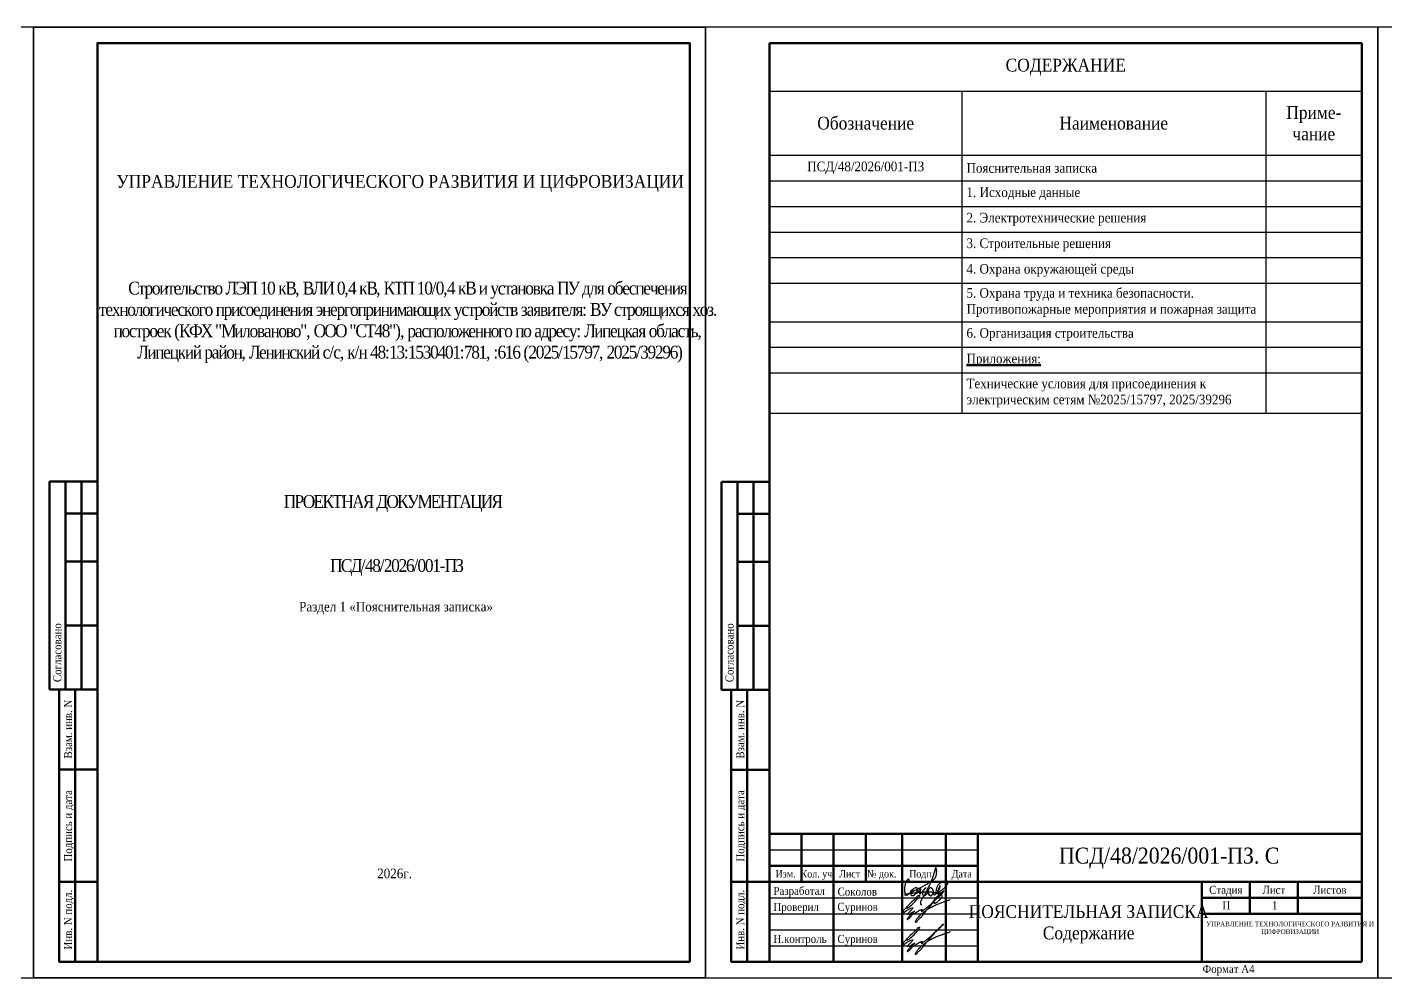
# Model space of a CAD drawing. Header units: millimetres. Extents: x 2157 to 10678, y 3616 to 3913.
# Drawn here: x 2785.2 to 3209.6, y 3616.3 to 3913.3 of the extents above; entities that cross this region are included whole.
import ezdxf
from ezdxf.enums import TextEntityAlignment as Align

# ---------------------------------------------------------------- set-up
doc = ezdxf.new("R2010")
doc.units = ezdxf.units.MM
doc.layers.add('П', color=7, linetype='Continuous')
doc.layers.add('Чертеж', color=7, linetype='Continuous')
doc.styles.add('Simplex8', font='times.ttf', dxfattribs={"height": 3.5})
doc.styles.add('стиль1', font='times.ttf', dxfattribs={"width": 0.9})
doc.styles.add('стиль2', font='times.ttf', dxfattribs={"width": 0.9, "height": 2.5})

# ---------------------------------------------------------------- blocks, each defined once
blk = doc.blocks.new('1')
at = {"lineweight": 30}
for p, q in [((630, 297), (420, 297)), ((420, 297), (420, 0)), ((630, 0), (630, 297)), ((420, 0), (630, 0))]:
    blk.add_line(p, q, dxfattribs=at)
blk = doc.blocks.new('Штамп б')
at = {"lineweight": 70}
for points in [[(20, 0), (8, 0), (8, 85), (20, 85)], [(13, 0), (13, 85)], [(8, 60), (20, 60)], [(8, 25), (20, 25)]]:
    blk.add_lwpolyline(points, dxfattribs=at)
at = {"lineweight": 25, "style": 'Simplex8', "width": 0.9}
for s, p in [('Взам. инв. N', (12.06, 63.49)), ('Подпись и дата', (12.06, 31.28)), ('Инв. N подл.', (12.06, 3.82))]:
    blk.add_text(s, height=2.5, rotation=90, dxfattribs=at).set_placement(p)
blk = doc.blocks.new('*T23')
at = {"layer": 'Чертеж', "color": 0, "linetype": 'ByBlock', "lineweight": -2, "transparency": 16777216}
for p, q in [((0, 0), (185, 0)), ((60, -15), (185, -15)), ((0, -35), (0, -115.57)), ((60, -35), (60, -115.57)), ((155, -35), (155, -115.57)), ((185, -35), (185, -115.57)), ((155, -43), (185, -43)), ((155, -51), (185, -51)), ((155, -59), (185, -59)), ((155, -67), (185, -67)), ((155, -75), (185, -75)), ((155, -87.02), (185, -87.02)), ((0, -95.02), (185, -95.02)), ((155, -103.02), (185, -103.02)), ((155, -115.57), (185, -115.57))]:
    blk.add_line(p, q, dxfattribs=at)
at = {"layer": 'Чертеж', "color": 0, "lineweight": -2, "transparency": 16777216}
for p, q in [((0, 0), (0, -35)), ((185, 0), (185, -35)), ((0, -15), (60, -15)), ((60, -15), (60, -35)), ((155, -15), (155, -35)), ((0, -35), (185, -35)), ((0, -43), (155, -43)), ((0, -51), (155, -51)), ((0, -59), (155, -59)), ((0, -67), (155, -67)), ((0, -75), (155, -75)), ((0, -87.02), (155, -87.02)), ((0, -103.02), (155, -103.02)), ((0, -115.57), (155, -115.57))]:
    blk.add_line(p, q, dxfattribs=at)
at = {"layer": 'Чертеж', "color": 0, "lineweight": 50, "transparency": 16777216, "style": 'стиль2'}
for s, insert, char_height, width, attachment_point in [('{\\W0.9;СОДЕРЖАНИЕ}', (92.5, -7.5), 4, 182, 5), ('{\\W0.9;Приме- чание}', (170, -25), 4, 27, 5), ('{\\W0.9;Обозначение}', (30, -25), 4, 57, 5), ('{\\W0.9;Наименование}', (107.5, -25), 4, 92, 5), ('{\\C256;ПСД/48/2026/001-П\\Q1;З}', (30, -39), 3, 57, 5), ('{\\W0.9;Пояснительная записка}', (61.5, -39), 3, 92, 4), ('{\\W0.9;\\C256;1. Исходные данные}', (61.5, -47), 3, 92, 4), ('{\\W0.9;\\C256;2. Электротехнические решения}', (61.5, -55), 3, 92, 4), ('{\\W0.9;3. \\C256;Строительные решения}', (61.5, -63), 3, 92, 4), ('{\\W0.9;4. \\C256;Охрана окружающей среды}', (61.5, -71), 3, 92, 4), ('{\\W0.9;5. \\C256;Охрана труда и техника безопасности.      Противопожарные мероприятия и пожарная защита}', (61.5, -81.01), 3, 92, 4), ('{\\W0.9;6. \\C256;Организация строительства}', (61.5, -91.02), 3, 92, 4), ('{\\W0.9;\\L\\C256;Приложения:}', (61.5, -99.02), 3, 92, 4), ('{\\C256;Технические условия для присоединения к электрическим сетям №\\A1;2025/15797, 2025/39296}', (61.5, -109.3), 3, 92, 4)]:
    blk.add_mtext(s, dxfattribs=dict(at, insert=insert, char_height=char_height, width=width, attachment_point=attachment_point))
blk = doc.blocks.new('A$C5B0935FB')
at = {"lineweight": 70}
for p, q in [((20, 65), (5, 65)), ((5, 0), (5, 65)), ((10, 55), (10, 65)), ((15, 0), (15, 65)), ((20, 0), (20, 65)), ((10, 40), (10, 55)), ((10, 55), (20, 55)), ((10, 20), (10, 40)), ((10, 40), (20, 40)), ((10, 0), (10, 20)), ((10, 20), (20, 20)), ((10, 0), (5, 0)), ((15, 0), (10, 0)), ((20, 0), (15, 0)), ((15, 0), (15, 0))]:
    blk.add_line(p, q, dxfattribs=at)
at = {"lineweight": 25, "style": 'стиль1', "width": 0.9}
blk.add_text('Согласовано', height=2.5, rotation=90, dxfattribs=at).set_placement((8.72, 2.35))
blk = doc.blocks.new('A$C7F1F469D')
at = {"color": 5, "lineweight": 25}
blk.add_spline([(-0.1, 1.78), (1.34, 2.93), (2.75, 4.33), (3.55, 5.31), (3.81, 5.64), (3.86, 5.8), (3.66, 5.81), (3.25, 5.7), (2.89, 5.36), (-1.09, 1.26), (-1.29, 0.98), (-1.47, 0.67), (-1.59, 0.28), (-1.54, 0.16), (-0.98, 0.55), (-0.42, 1.01), (0.34, 1.44), (1.08, 1.86), (1.69, 1.97), (1.62, 1.83), (1.26, 1.37), (0.56, 0.61), (0.16, 0.22), (0, 0), (0.24, -0.04), (0.82, 0.16), (1.44, 0.58), (2.18, 0.95), (2.33, 1.04), (1.93, 0.58), (1.28, 0.02), (0.64, -0.58), (0.1, -1.31), (-0.06, -1.68), (0.13, -1.59), (0.39, -1.41), (1.23, -0.56), (1.62, -0.16), (2.27, 0.27), (2.82, 0.65), (3.41, 1.04), (3.83, 1.25), (4.1, 1.35), (4.33, 1.44), (4.56, 1.45), (4.6, 1.35), (4.48, 1.19), (4.35, 0.92), (4.39, 0.82), (4.59, 0.91), (5.09, 1.34), (6.19, 2.18), (7.41, 3.21), (8.36, 4.22), (9.62, 5.31), (10.99, 6.68), (11.27, 6.98), (9.83, 5.51), (8.6, 4.26), (7.7, 3.28), (7.2, 2.7), (6.74, 2.12), (6.16, 1.41), (5.49, 0.62), (4.74, -0.34), (3.92, -1.29), (3.19, -1.94), (2.91, -2.31), (2.67, -2.58), (2.52, -2.55), (2.49, -2.26), (2.69, -1.9), (3.27, -1.11), (3.8, -0.52), (4.48, 0.07), (5.33, 0.79), (5.97, 1.29), (6.7, 1.77), (7.56, 2.21), (8.83, 2.91), (10.02, 3.35), (11.36, 3.83), (12.55, 4.24), (13.47, 4.57)], degree=3, dxfattribs=at)
blk = doc.blocks.new('Штамп фамилии')
at = {"color": 5}
for points in [[(43.73, -2.14), (43.83, -1.98), (43.93, -1.82), (44.04, -1.65), (44.11, -1.55), (44.23, -1.38), (44.32, -1.29), (44.41, -1.19), (44.52, -1.03), (44.65, -0.88), (44.74, -0.73), (44.83, -0.66), (44.93, -0.57), (44.93, -0.53), (44.92, -0.75), (44.86, -0.97), (44.83, -1.07), (44.81, -1.22), (44.75, -1.37), (44.72, -1.49), (44.69, -1.6), (44.66, -1.72), (44.63, -1.84), (44.61, -1.96), (44.61, -2.1), (44.64, -2.21), (44.67, -2.3), (44.77, -2.23), (44.87, -2.13), (44.95, -2.04), (45.04, -1.97), (45.13, -1.84), (45.25, -1.75), (45.32, -1.64), (45.4, -1.54), (45.51, -1.43), (45.63, -1.29), (45.73, -1.16), (45.83, -1.06), (45.94, -0.96), (46.05, -0.86), (46.13, -0.75), (46.2, -0.67), (46.28, -0.54), (46.36, -0.41), (46.45, -0.32), (46.54, -0.26), (46.33, -0.52), (46.17, -0.74), (46, -0.92), (45.89, -1.03), (45.74, -1.16), (45.61, -1.34), (45.55, -1.5), (45.52, -1.66), (45.51, -1.81), (45.5, -1.93), (45.5, -2.12), (45.55, -2.29), (45.59, -2.43), (45.65, -2.53), (45.74, -2.63), (45.87, -2.7), (46.05, -2.74), (46.16, -2.73), (46.26, -2.7), (46.4, -2.59), (46.51, -2.5), (46.61, -2.41), (46.74, -2.28), (46.84, -2.17), (46.91, -2.07), (47.05, -1.95), (47.16, -1.81), (47.24, -1.61), (47.28, -1.44), (47.26, -1.27), (47.26, -1.17), (47.25, -0.99), (47.25, -0.89), (47.28, -1.05), (47.28, -1.25), (47.27, -1.42), (47.27, -1.63), (47.28, -1.76), (47.3, -1.91), (47.32, -2.03), (47.34, -2.14), (47.38, -2.26), (47.43, -2.39), (47.49, -2.46), (47.55, -2.56), (47.63, -2.62), (47.79, -2.73), (47.93, -2.77), (48.05, -2.78), (48.16, -2.76), (48.29, -2.72), (48.43, -2.59), (48.56, -2.49), (48.67, -2.32), (48.74, -2.18), (48.82, -2.05), (48.89, -1.91), (48.93, -1.71), (48.93, -1.5), (48.92, -1.36), (48.89, -1.23), (48.84, -1.12), (48.77, -0.98), (48.7, -0.83), (48.62, -0.66), (48.52, -0.54), (48.43, -0.46), (48.31, -0.37), (48.2, -0.33), (48.1, -0.3), (48.01, -0.29), (47.91, -0.3), (47.82, -0.34), (47.69, -0.44), (47.61, -0.52), (47.55, -0.62), (47.5, -0.7), (47.43, -0.84), (47.4, -0.92), (47.38, -1.05), (47.32, -1.19), (47.28, -1.36), (47.3, -1.71), (47.35, -2.01), (47.38, -2.24), (47.56, -2.51), (47.76, -2.64), (47.95, -2.71), (48.21, -2.71), (48.39, -2.59), (48.56, -2.41), (48.76, -2.15), (48.94, -2.02), (49, -1.97), (48.99, -2.14), (48.99, -2.3), (49.03, -2.41), (49.1, -2.51), (49.19, -2.51), (49.33, -2.47), (49.46, -2.38), (49.69, -2.22), (49.82, -2.09), (50.06, -1.91), (50.18, -1.73), (50.36, -1.48), (50.47, -1.3), (50.56, -1.12), (50.59, -1.06), (50.65, -0.98), (50.74, -0.81), (50.79, -0.66), (50.84, -0.53), (50.88, -0.41), (50.96, -0.25), (51, -0.09), (51.03, 0.06), (51.04, 0.16), (51.03, 0.28), (51.03, 0.37), (50.99, 0.41), (50.95, 0.4), (50.92, 0.34), (50.87, 0.24), (50.82, 0.13), (50.78, 0.03), (50.73, -0.06), (50.71, -0.14), (50.67, -0.22), (50.62, -0.34), (50.58, -0.46), (50.55, -0.57), (50.51, -0.66), (50.46, -0.74), (50.42, -0.83), (50.38, -0.95), (50.31, -1.07), (50.27, -1.17), (50.26, -1.28), (50.26, -1.41), (50.29, -1.48), (50.33, -1.51), (50.38, -1.52), (50.51, -1.54), (50.64, -1.52), (50.81, -1.47), (50.95, -1.4), (51.11, -1.3), (51.29, -1.22), (51.39, -1.11), (51.52, -1.04), (51.61, -0.95), (51.72, -0.88), (51.85, -0.74), (52, -0.66), (52.17, -0.54), (52.29, -0.43), (52.42, -0.29), (52.55, -0.12), (52.81, 0.14), (52.96, 0.34), (53.06, 0.44), (53.23, 0.71), (53.35, 0.85), (53.46, 1.1), (53.53, 1.37), (53.56, 1.53), (53.55, 1.64), (53.48, 1.68), (53.37, 1.71), (53.22, 1.74), (53.08, 1.75), (52.93, 1.76), (52.74, 1.75), (52.59, 1.72), (52.41, 1.69), (52.3, 1.66), (52.19, 1.62), (52.05, 1.58), (51.87, 1.53), (51.73, 1.47), (51.6, 1.42), (51.5, 1.37), (51.36, 1.3), (51.24, 1.26), (51.08, 1.18), (50.97, 1.1), (50.83, 0.98), (50.73, 0.9), (50.58, 0.79), (50.41, 0.59), (50.31, 0.47), (50.22, 0.31), (50.15, 0.2), (50.05, 0.03), (50, -0.13), (49.94, -0.25), (49.89, -0.41), (49.85, -0.58), (49.81, -0.74), (49.77, -0.98), (49.75, -1.13), (49.74, -1.3), (49.72, -1.48), (49.7, -1.63), (49.7, -1.76), (49.69, -1.89), (49.73, -1.99), (49.77, -2.03), (49.86, -2.07), (49.94, -2.07), (50.05, -2.08), (50.18, -2.08), (50.31, -2.07), (50.39, -2.04), (50.54, -2.01), (50.72, -1.96), (50.96, -1.88), (51.14, -1.83), (51.26, -1.78), (51.39, -1.74), (51.56, -1.7), (51.72, -1.63), (51.88, -1.57), (52.04, -1.49), (52.13, -1.41), (52.22, -1.28), (52.24, -1.22), (52.18, -1.27), (52.06, -1.35), (51.95, -1.42), (51.83, -1.49), (51.72, -1.55), (51.63, -1.65), (51.53, -1.75), (51.44, -1.86), (51.33, -1.92), (51.23, -2.02), (51.13, -2.11), (51.02, -2.2), (50.92, -2.26), (50.81, -2.34), (50.75, -2.44), (50.66, -2.52), (50.55, -2.61), (50.5, -2.67), (50.4, -2.78), (50.3, -2.89), (50.18, -2.99), (50.11, -3.06), (49.99, -3.17), (49.87, -3.28), (49.76, -3.38), (49.63, -3.54), (49.53, -3.65), (49.49, -3.74), (49.41, -3.86), (49.34, -3.96), (49.27, -4.04), (49.19, -4.15), (49.15, -4.22), (49.09, -4.33), (49.05, -4.44), (49.03, -4.54), (49.03, -4.64), (49.03, -4.72), (49.03, -4.81), (49.04, -4.91), (49.05, -5), (49.08, -5.05), (49.14, -5.12), (49.19, -5.15), (49.32, -5.16), (49.52, -5.09), (49.61, -5.04), (49.79, -4.95), (49.93, -4.85), (50.02, -4.79), (50.17, -4.66), (50.3, -4.55), (50.49, -4.41), (50.64, -4.29), (50.79, -4.13), (50.96, -3.99), (51.12, -3.82), (51.28, -3.66), (51.42, -3.49), (51.51, -3.35), (51.6, -3.2), (51.63, -3.06), (51.66, -2.96), (51.66, -2.87), (51.61, -2.79), (51.55, -2.7), (51.42, -2.62), (51.36, -2.56), (51.06, -2.43), (50.9, -2.37), (50.74, -2.3), (50.52, -2.21), (50.27, -2.09), (50.08, -2.05), (49.88, -1.98), (49.69, -1.95), (49.48, -1.91), (49.23, -1.85), (49.07, -1.8), (48.9, -1.77), (48.69, -1.74), (48.57, -1.72), (48.35, -1.7), (48.23, -1.7), (48.05, -1.68), (47.81, -1.66), (47.6, -1.65), (47.4, -1.65), (47.25, -1.65), (47, -1.63), (46.84, -1.64), (46.62, -1.65), (46.43, -1.66), (46.27, -1.67), (46.1, -1.69), (45.81, -1.71), (45.58, -1.71), (45.37, -1.74), (45.12, -1.76), (44.85, -1.77), (44.66, -1.77), (44.47, -1.79), (44.19, -1.8), (44.03, -1.82), (43.69, -1.85), (43.48, -1.89), (43.28, -1.91), (43.06, -1.95), (42.79, -1.98), (42.58, -2.01), (42.41, -2.04), (42.07, -2.06), (41.79, -2.1), (41.52, -2.14), (41.25, -2.18), (40.95, -2.22), (40.69, -2.26), (40.48, -2.32), (40.25, -2.38), (40.08, -2.45), (39.94, -2.51), (40.01, -2.53), (40.29, -2.48), (40.42, -2.42), (40.63, -2.37), (40.91, -2.32), (41.13, -2.22), (41.37, -2.12), (41.57, -1.98), (41.78, -1.85), (41.96, -1.76), (42.11, -1.68), (42.25, -1.57), (42.49, -1.48), (42.66, -1.38), (42.84, -1.28), (43.03, -1.17), (43.29, -1.03), (43.5, -0.91), (43.63, -0.85), (43.71, -0.79), (43.85, -0.74), (43.99, -0.66), (44.12, -0.57), (44.26, -0.49), (44.44, -0.39), (44.66, -0.27), (44.85, -0.19), (45.07, -0.09), (45.27, 0.01), (45.6, 0.18), (45.89, 0.32), (46.14, 0.46), (46.28, 0.53), (46.41, 0.58), (46.52, 0.65), (46.65, 0.72), (46.8, 0.81), (46.92, 0.88), (47.08, 0.96), (47.28, 1.1), (47.44, 1.22), (47.61, 1.32), (47.82, 1.45), (47.96, 1.51), (48.11, 1.6), (48.27, 1.69), (48.4, 1.8), (48.56, 1.9), (48.67, 1.98), (48.87, 2.12), (48.96, 2.2), (49.05, 2.26), (49.18, 2.41), (49.33, 2.58), (49.44, 2.76), (49.53, 2.91), (49.58, 2.99), (49.65, 3.13), (49.69, 3.19), (49.72, 3.27), (49.77, 3.43), (49.81, 3.54), (49.83, 3.65), (49.87, 3.74), (49.89, 3.84), (49.91, 3.97), (49.91, 4.05), (49.93, 4.19), (49.93, 4.29), (49.93, 4.48), (49.94, 4.62), (49.93, 4.79), (49.94, 4.92), (49.92, 5.17), (49.9, 5.34), (49.85, 5.46), (49.82, 5.64), (49.8, 5.81), (49.75, 6.03), (49.72, 6.14), (49.7, 6.21), (49.66, 6.11), (49.6, 5.96), (49.54, 5.74), (49.49, 5.6), (49.45, 5.5), (49.4, 5.38), (49.36, 5.28), (49.33, 5.13), (49.29, 5.05), (49.24, 4.88), (49.22, 4.8), (49.21, 4.71), (49.14, 4.53), (49.13, 4.39), (49.1, 4.29), (49.08, 4.21), (49.04, 4.11), (48.98, 3.94), (48.93, 3.75), (48.85, 3.52), (48.8, 3.33), (48.75, 3.18), (48.71, 3.05), (48.67, 2.91), (48.61, 2.76), (48.51, 2.51), (48.43, 2.27), (48.3, 2), (48.19, 1.73), (48.04, 1.41), (47.91, 1.07), (47.75, 0.67), (47.66, 0.47), (47.53, 0.23), (47.46, 0.05), (47.33, -0.21), (47.23, -0.42), (47.12, -0.63), (46.99, -0.88), (46.89, -1.07), (46.77, -1.3), (46.67, -1.5), (46.57, -1.65), (46.47, -1.88), (46.38, -2.04), (46.33, -2.15), (46.23, -2.39), (46.13, -2.57), (46.02, -2.74), (45.92, -2.88), (45.86, -3.02), (45.76, -3.15), (45.6, -3.42), (45.47, -3.62), (45.35, -3.84), (45.24, -4.02), (45.15, -4.2), (45.03, -4.41), (44.92, -4.61), (44.89, -4.74), (44.89, -4.8), (44.88, -4.88), (44.86, -4.94), (44.86, -5.01), (44.85, -5.09), (44.85, -5.14), (44.87, -5.24), (44.88, -5.29), (44.9, -5.35), (44.92, -5.38), (44.94, -5.41), (44.97, -5.44), (45.04, -5.47), (45.11, -5.49), (45.2, -5.49), (45.28, -5.49)], [(40.77, 1.76), (40.77, 1.49), (40.98, 1.54), (41.14, 1.65), (41.28, 1.84), (41.37, 1.98), (41.37, 2.16), (41.29, 2.26), (41.2, 2.35), (41.07, 2.38), (40.96, 2.38), (40.9, 2.32), (40.79, 2.19), (40.73, 2.13), (40.66, 2.05), (40.62, 1.93), (40.51, 1.89), (40.45, 1.78), (40.45, 1.69), (40.4, 1.64), (40.35, 1.55), (40.31, 1.46), (40.27, 1.35), (40.24, 1.25), (40.21, 1.16), (40.17, 1.04), (40.14, 0.95), (40.12, 0.86), (40.09, 0.75), (40.06, 0.65), (40.02, 0.57), (40.01, 0.47), (39.99, 0.39), (39.97, 0.24), (39.95, 0.12), (39.93, -0.06), (39.93, -0.18), (39.92, -0.3), (39.91, -0.4), (39.91, -0.51), (39.91, -0.63), (39.91, -0.74), (39.92, -0.85), (39.92, -0.95), (39.93, -1.03), (39.93, -1.13), (39.93, -1.22), (39.94, -1.38), (39.94, -1.52), (39.96, -1.64), (39.97, -1.75), (40.04, -1.95), (40.08, -2.05), (40.12, -2.17), (40.16, -2.26), (40.23, -2.39), (40.31, -2.48), (40.41, -2.55), (40.52, -2.6), (40.59, -2.61), (40.69, -2.57), (40.79, -2.5), (40.88, -2.43), (40.96, -2.37), (41.08, -2.27), (41.22, -2.14), (41.34, -2.09), (41.46, -2), (41.55, -1.93), (41.66, -1.84), (41.74, -1.76), (41.81, -1.7), (41.89, -1.64), (41.99, -1.55), (42.03, -1.45), (41.93, -1.63), (41.9, -1.74), (41.88, -1.84), (41.86, -1.94), (41.83, -2.04), (41.83, -2.17), (41.83, -2.27), (41.85, -2.37), (41.88, -2.46), (41.92, -2.54), (41.99, -2.64), (42.08, -2.71), (42.19, -2.74), (42.29, -2.74), (42.42, -2.74), (42.55, -2.72), (42.7, -2.69), (42.81, -2.65), (42.91, -2.61), (43.07, -2.5), (43.17, -2.4), (43.27, -2.29), (43.37, -2.17), (43.47, -2.07), (43.55, -1.94), (43.61, -1.82), (43.7, -1.66), (43.76, -1.52), (43.83, -1.36), (43.89, -1.19), (43.91, -1.04), (43.93, -0.85), (43.93, -0.69), (43.93, -0.56), (43.9, -0.44), (43.83, -0.37), (43.73, -0.31), (43.6, -0.3), (43.42, -0.3), (43.28, -0.33), (43.17, -0.37), (43, -0.47), (42.88, -0.54), (42.8, -0.59), (42.66, -0.67), (42.56, -0.74), (42.42, -0.84), (42.28, -0.96), (42.18, -1.08), (42.12, -1.19), (42.08, -1.32), (42.02, -1.48)], [(42.05, -1.5), (42.12, -1.46), (42.2, -1.41), (42.26, -1.36), (42.36, -1.28), (42.43, -1.16), (42.49, -1.06), (42.51, -0.95), (42.54, -0.85), (42.52, -0.78), (42.4, -0.86), (42.29, -0.96), (42.18, -1.05), (42.09, -1.11), (42, -1.18), (41.92, -1.24), (41.85, -1.3), (41.79, -1.35), (41.75, -1.41)]]:
    blk.add_lwpolyline(points, dxfattribs=at)
at = {"layer": 'Чертеж', "color": 67, "lineweight": -2, "true_color": 0x727430}
for p in [(40.81, -8.53), (40.81, -18.55)]:
    blk.add_blockref('A$C7F1F469D', p, dxfattribs=at)
at = {"color": 7, "char_height": 2.5, "attachment_point": 4, "style": 'стиль1'}
for s, insert, width in [(' Разработал', (-1.9, -1.68), 17), ('Соколов', (18.98, -1.52), 20), (' Проверил', (-1.9, -6.68), 17), (' Суринов', (18.1, -6.65), 20), (' Н.контроль', (-1.9, -16.68), 17), (' Суринов', (18.1, -16.68), 20)]:
    blk.add_mtext(s, dxfattribs=dict(at, insert=insert, width=width))
blk = doc.blocks.new('A$C31D65421')
blk.add_blockref('Штамп фамилии', (2.24, 18.43))

msp = doc.modelspace()

# ---------------------------------------------------------------- linework, layer by layer
at = {"layer": 'П', "linetype": 'Continuous', "lineweight": 0}
for points in [[(2577.118, 3913.313), (2787.118, 3913.313), (2787.118, 3616.313), (2577.118, 3616.313)], [(2787.118, 3913.313), (2997.118, 3913.313), (2997.118, 3616.313), (2787.118, 3616.313)], [(2997.118, 3913.313), (3207.118, 3913.313), (3207.118, 3616.313), (2997.118, 3616.313)], [(3207.118, 3913.313), (3417.118, 3913.313), (3417.118, 3616.313), (3207.118, 3616.313)]]:
    msp.add_lwpolyline(points, close=True, dxfattribs=at)
at = {"layer": 'П', "lineweight": 35}
msp.add_lwpolyline([(2787.118, 3616.313), (2997.118, 3616.313), (2997.118, 3913.313), (2787.118, 3913.313)], close=True, dxfattribs=at)
at = {"layer": 'Чертеж', "lineweight": 70}
msp.add_line((3202.118, 3621.313), (3202.118, 3908.313), dxfattribs=at)
at = {"layer": 'Чертеж', "linetype": 'Continuous', "lineweight": 70}
for p, q in [((3017.118, 3661.313), (3202.118, 3661.313)), ((3027.118, 3661.313), (3027.118, 3646.313)), ((3037.118, 3661.313), (3037.118, 3621.313)), ((3047.118, 3661.313), (3047.118, 3646.313)), ((3058.509, 3661.313), (3058.509, 3621.313)), ((3072.118, 3661.313), (3072.118, 3621.313)), ((3082.118, 3621.313), (3082.118, 3661.313)), ((3017.118, 3651.313), (3082.118, 3651.313)), ((3017.118, 3646.313), (3202.118, 3646.313)), ((3152.118, 3621.313), (3152.118, 3646.313)), ((3167.118, 3646.313), (3167.118, 3636.313)), ((3182.118, 3646.313), (3182.118, 3636.313)), ((3152.118, 3641.313), (3202.118, 3641.313))]:
    msp.add_line(p, q, dxfattribs=at)
at = {"layer": 'Чертеж', "linetype": 'Continuous', "lineweight": 30}
for p, q in [((3017.118, 3621.313), (3017.118, 3661.313)), ((3017.118, 3656.313), (3082.118, 3656.313)), ((3017.118, 3641.313), (3082.118, 3641.313)), ((3017.118, 3636.313), (3082.118, 3636.313)), ((3017.118, 3631.313), (3082.118, 3631.313)), ((3017.118, 3626.313), (3082.118, 3626.313))]:
    msp.add_line(p, q, dxfattribs=at)
at = {"layer": 'Чертеж', "color": 7, "lineweight": 70}
msp.add_line((3152.118, 3636.313), (3202.118, 3636.313), dxfattribs=at)
at = {"layer": 'Чертеж', "linetype": 'Continuous', "lineweight": 70, "ltscale": 100}
msp.add_line((3017.118, 3621.313), (3202.118, 3621.313), dxfattribs=at)
at = {"layer": 'Чертеж', "lineweight": 70}
msp.add_lwpolyline([(2807.135, 3621.349), (2992.135, 3621.349), (2992.135, 3908.349), (2807.135, 3908.349)], close=True, dxfattribs=at)
for points in [[(2992.135, 3908.349), (2807.135, 3908.349), (2807.135, 3621.349)], [(3202.118, 3908.313), (3017.118, 3908.313), (3017.118, 3621.313)]]:
    msp.add_lwpolyline(points, dxfattribs=at)

# ---------------------------------------------------------------- block references
msp.add_blockref('*T23', (3017.118, 3908.313))
at = {"layer": 'П', "lineweight": 30}
for p in [(2157.118, 3616.313), (2577.118, 3616.313), (2787.118, 3616.313)]:
    msp.add_blockref('1', p, dxfattribs=at)
at = {"layer": 'Чертеж'}
for p in [(2787.135, 3706.349), (2997.118, 3706.313)]:
    msp.add_blockref('A$C5B0935FB', p, dxfattribs=at)
at = {"layer": 'Чертеж', "lineweight": 25}
for p in [(2787.135, 3621.349), (2997.118, 3621.313)]:
    msp.add_blockref('Штамп б', p, dxfattribs=at)
at = {"layer": 'Чертеж', "linetype": 'Continuous', "lineweight": 0}
msp.add_blockref('A$C31D65421', (3017.118, 3626.313), dxfattribs=at)

# ---------------------------------------------------------------- texts
at = {"layer": 'Чертеж', "linetype": 'Continuous', "lineweight": 25, "style": 'стиль1', "width": 0.9}
for s, height, p in [('Изм.', 2.3, (3022.118, 3648.813)), ('Кол. уч.', 2.3, (3032.118, 3648.813)), ('Лист', 2.3, (3042.118, 3648.813)), ('№ док.', 2.3, (3052.118, 3648.813)), ('Подп.', 2.3, (3064.618, 3648.813)), ('Дата', 2.3, (3077.118, 3648.813)), ('Стадия', 2.5, (3159.618, 3643.813)), ('Лист', 2.5, (3174.618, 3643.813)), ('Листов', 2.5, (3192.118, 3643.813)), ('П', 2.5, (3159.792, 3638.978)), ('1', 2.5, (3174.869, 3638.978))]:
    msp.add_text(s, height=height, dxfattribs=at).set_placement(p, align=Align.MIDDLE_CENTER)
at = {"layer": 'Чертеж', "lineweight": 25, "style": 'стиль1', "width": 0.9}
msp.add_text('Формат А4', height=2.5, dxfattribs=at).set_placement((3152.378, 3617.841))
at = {"layer": 'Чертеж', "color": 1, "lineweight": 20, "insert": (2807.118, 3908.313), "char_height": 5, "width": 185.01678, "attachment_point": 1, "style": 'стиль1'}
msp.add_mtext('\\pi92.508,t187.51;{\\C256;\\P\\P\\H0.36x;\\P\\P\\P\\P\\P\\H0.94444x;\\P\\H2.353x;\\P\\pi5.9241,tz;\\fTimes New Roman|b0|i0|c204|p16;\\H0.99998x;УПРАВЛЕНИЕ ТЕХНОЛОГИЧЕСКОГО РАЗВИТИЯ И ЦИФРОВИЗАЦИИ\\H0.75004x;\\P\\pi92.508;\\P\\P\\pt187.51;\\fTimes New Roman|b0|i0|c204|p18;\\H1.6667x;\\P\\P\\pi9.5982,tz;\\H0.79994x;\\T0.8;Строительство ЛЭП 10 кВ, ВЛИ 0,4 кВ, КТП 10/0,4 кВ и установка ПУ для обеспечения \\P\\pi0.45416;технологического присоединения энергопринимающих устройств заявителя: ВУ строящихся хоз. \\P\\pi5.0366;построек (КФХ "Милованово", ООО "СТ48"), расположенного по адресу: Липецкая область, \\P\\pi12.438;Липецкий район, Ленинский с/с, к/н 48:13:1530401:781, :616 (2025/15797, 2025/39296)\\P\\pi92.508;\\P\\pt187.51;\\P\\P\\P\\pi92.057,t187.06; \\P\\pi92.508,t187.51;\\P\\pi58.224,t153.22;ПРОЕКТНАЯ ДОКУМЕНТАЦИЯ\\P\\pi92.508,t187.51;\\P\\P\\pi72.681,t167.68;ПСД/48/2026/001-ПЗ\\P\\pi92.508,t187.51;\\P\\pi63.001,t158;\\H0.75x;\\T1;Раздел 1 «Пояснительная записка»\\P\\pi92.508,t187.51;\\H1.6668x;\\P\\pi97.394,t93.539;\\P\\pi92.508,t187.51;\\P\\P\\P\\P\\P\\H0.59994x;\\P\\P\\P\\P\\pi87.39,t182.39;2026г.}', dxfattribs=at)
at = {"layer": 'Чертеж', "lineweight": 25, "attachment_point": 5, "style": 'стиль2'}
for s, insert, char_height, width in [('ПСД/48/2026/001-ПЗ. С', (3141.922, 3653.685), 5, 119.88502), ('{\\fTimes New Roman|b0|i0|c204|p16;\\H0.8x;УПРАВЛЕНИЕ ТЕХНОЛОГИЧЕСКОГО РАЗВИТИЯ И ЦИФРОВИЗАЦИИ}', (3179.713, 3631.705), 1.8, 54.19561)]:
    msp.add_mtext(s, dxfattribs=dict(at, insert=insert, char_height=char_height, width=width))
at = {"layer": 'Чертеж', "color": 7, "lineweight": 15, "insert": (3116.778, 3633.023), "char_height": 4, "width": 70.90542, "attachment_point": 5, "style": 'стиль1'}
msp.add_mtext('{\\W0.9;ПОЯСНИТЕЛЬНАЯ ЗАПИСКА \\PСодержание}', dxfattribs=at)

doc.saveas('drawing.dxf')
